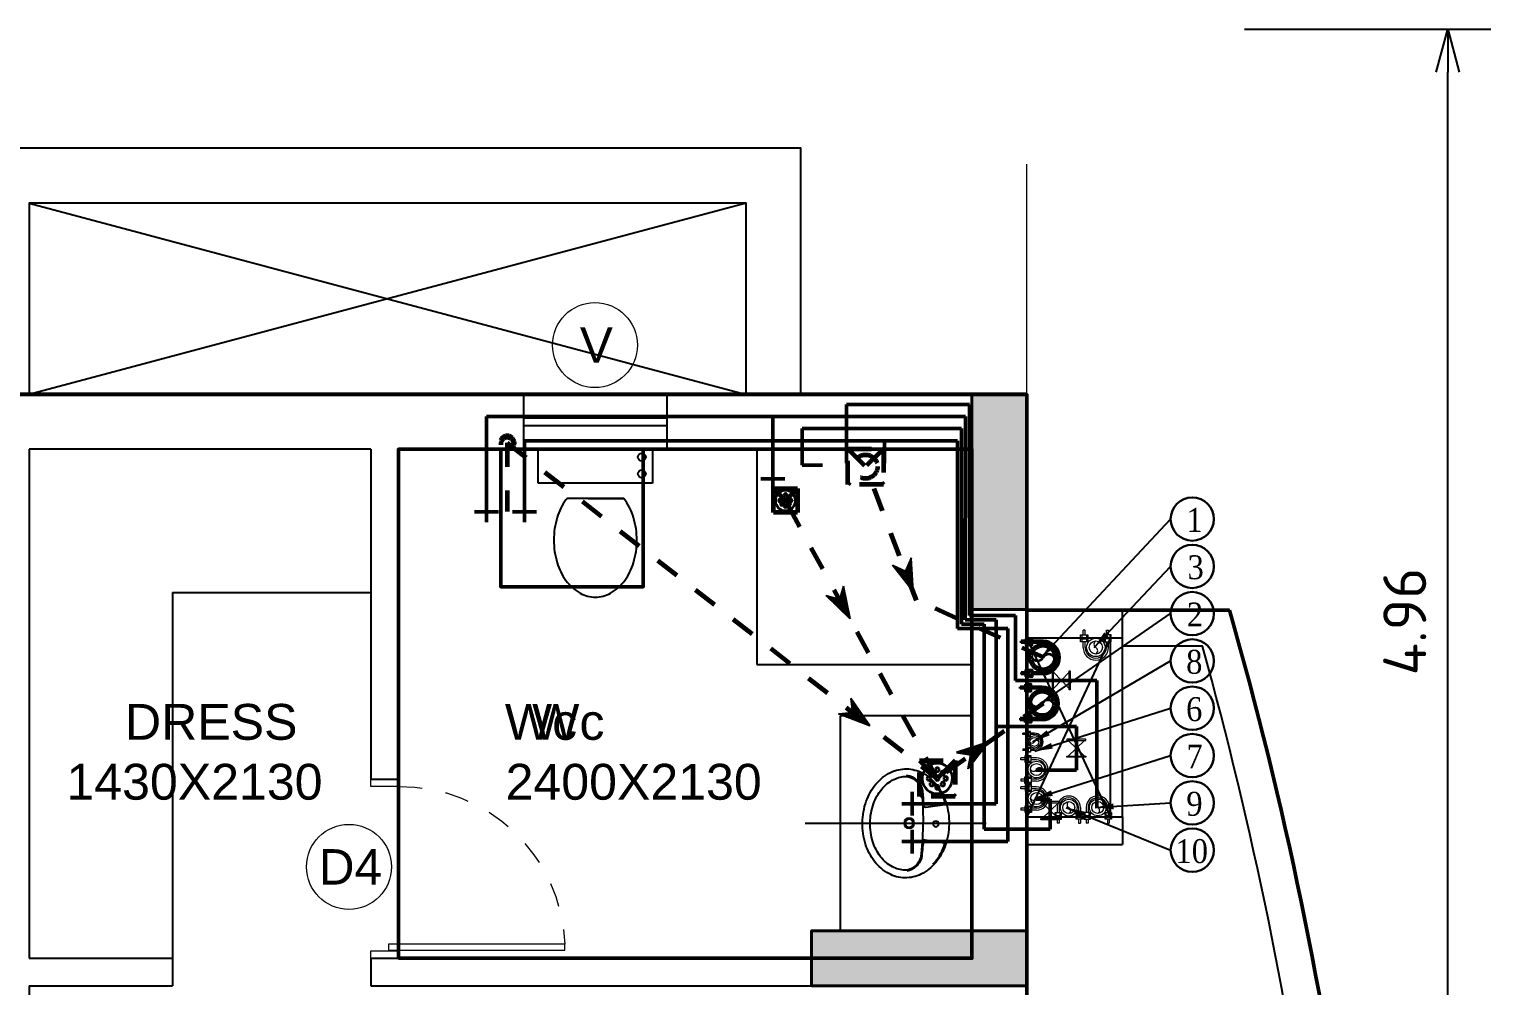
# Model space of a CAD drawing. Header units: inches. Extents: x 0 to 429, y 0 to 146.
# Drawn here: x 215.04 to 221.15, y 128.37 to 132.37 of the extents above; entities that cross this region are included whole.
import ezdxf
from ezdxf.enums import TextEntityAlignment as Align

# ---------------------------------------------------------------- set-up
doc = ezdxf.new("R2010")
doc.units = ezdxf.units.IN
doc.header["$MEASUREMENT"] = 0
doc.linetypes.add('Xr-4BHK-A-B-Ground-Sub$0$HIDDEN', pattern=[0.375, 0.25, -0.125])
doc.layers.get('DEFPOINTS').update_dxf_attribs({"lineweight": 18})
for name, color, linetype, lineweight in [('FLOOR-GROUND', 7, 'Continuous', 50), ('XR-4BHK-A-B-GROUND-SUB$0$1PL-SHAFT-PIPE-TEXT-50', 213, 'Continuous', 30), ('XR-4BHK-A-B-GROUND-SUB$0$DOOR', 34, 'Continuous', 20), ('XR-4BHK-A-B-GROUND-SUB$0$TOWER-COL', 1, 'Continuous', 40), ('XR-4BHK-A-B-GROUND-SUB$0$TOWER-COL-HATCH', 9, 'Continuous', 5)]:
    doc.layers.add(name, color=color, linetype=linetype, lineweight=lineweight)
doc.layers.add('XR-4BHK-A-B-GROUND-SUB$0$1PL-SHAFT-PIPE', color=7, linetype='Continuous')
doc.layers.add('XR-4BHK-A-B-GROUND-SUB$0$SEWERARE LINE', color=7, linetype='Continuous', lineweight=35, true_color=0xca2d12)
doc.layers.add('XR-4BHK-A-B-GROUND-SUB$0$WATER SUPPLAY', color=7, linetype='Continuous', lineweight=0, true_color=0x00f000)
doc.styles.add('Sanvi Common', font='isocpeur.ttf')
doc.styles.add('Xr-4BHK-A-B-Ground-Sub$0$$0$DIM', font='arial.ttf', dxfattribs={"height": 4})
doc.styles.add('Xr-4BHK-A-B-Ground-Sub$0$$1$Standard', font='arial.ttf')
doc.styles.add('Xr-4BHK-A-B-Ground-Sub$0$DIM', font='arial.ttf')
doc.styles.add('Xr-4BHK-A-B-Ground-Sub$0$Standard', font='ARIALN.TTF')
doc.styles.add('Xr-4BHK-A-B-Ground-Sub$0$TIMES-ROMAN', font='times.ttf', dxfattribs={"width": 0.9})
doc.styles.add('Xr-4BHK-A-B-Typical-Sub$0$DIM', font='arial.ttf')
doc.dimstyles.new('Sanvi Common', dxfattribs={"dimtxt": 0.18, "dimasz": 0.18, "dimexe": 0.18, "dimexo": 0.0625, "dimgap": 0.09, "dimtad": 1, "dimzin": 0, "dimdsep": 46, "dimtxsty": 'Sanvi Common', "dimblk": 'OPEN30', "dimcen": 0.09, "dimclrd": 68, "dimclre": 68, "dimclrt": 40, "dimadec": 0, "dimazin": 0, "dimtfac": 1, "dimtofl": 0, "dimtmove": 0, "dimatfit": 3, "dimldrblk": 'OPEN30', "dimfxl": 1, "dimtolj": 1, "dimtzin": 0, "dimarcsym": 0})
doc.dimstyles.new('Xr-4BHK-A-B-Ground-Sub$0$DIM 75', dxfattribs={"dimtxt": 75, "dimasz": 75, "dimexe": 0.18, "dimexo": 0.0625, "dimgap": 0.09, "dimtad": 0, "dimtih": 1, "dimtoh": 1, "dimdec": 0, "dimzin": 0, "dimdsep": 46, "dimtxsty": 'Xr-4BHK-A-B-Ground-Sub$0$Standard', "dimcen": 0.09, "dimclrd": 256, "dimclre": 256, "dimclrt": 256, "dimadec": 0, "dimazin": 0, "dimtfac": 1, "dimtdec": 0, "dimtofl": 0, "dimtmove": 0, "dimatfit": 3, "dimfxl": 1, "dimtolj": 1, "dimtzin": 0, "dimarcsym": 0})

# ---------------------------------------------------------------- blocks, each defined once
blk = doc.blocks.new('Xr-4BHK-A-B-Ground-Sub$0$1111')
for p, q in [((-6719.274586927844, 24832.21541770781), (-6719.274586927844, 24832.21541770757)), ((-6770.297927632695, 24610.7035688872), (-7008.810749818338, 24610.70356888464)), ((-6918.934341971064, 24610.7035688872), (-6770.297927632695, 24610.7035688872)), ((-7128.498731224099, 24545.53691638727), (-7128.498731224099, 24404.3425026373)), ((-6650.609946223907, 24545.53691638727), (-7128.498731224099, 24545.53691638727)), ((-6650.609367650235, 24404.3425026373), (-6650.609367650235, 24545.53691638727)), ((-7128.498731224099, 24404.3425026373), (-6650.609946223907, 24404.3425026373)), ((-6849.554338741815, 24404.3425026373), (-6849.554338742513, 24404.3425026387)), ((-6702.984759504441, 24404.34242388117), (-6702.984759378247, 24404.3425026373))]:
    blk.add_line(p, q)
at = {"extrusion": (0, 0, -0.9999999999999998)}
for centre, major_axis, ratio, start_param, end_param in [((-6889.554338723887, 24895.26306556142), (90.6246688875227, 90.6246688875227), 0.9999999999985453, -1.303122181830308, -0.7853981633981758), ((-6967.721719438676, 24807.22465526871), (-175.7823815853751, 175.7823815853751), 0.9999999999878928, 1.727398203776423, 2.063594760544665), ((-6735.889426989714, 24784.48130888748), (231.5369194917327, 231.5369194917327), 0.9999999999999714, 3.926990816986544, 4.219590546630329), ((-7043.21925045806, 24784.48130888701), (231.5369194936764, 231.5369194936764), 0.9999999999941902, 0.7853981634003531, 1.077997893043151)]:
    blk.add_ellipse(centre, major_axis=major_axis, ratio=ratio, start_param=start_param, end_param=end_param, dxfattribs=at)
at = {"extrusion": (0, 0, -1)}
for centre, major_axis, ratio, start_param, end_param in [((-6889.554338723887, 24895.26306556142), (-90.62466888756799, 90.62466888756799), 0.9999999999968505, 0.7853981633990229, 1.303122181829161), ((-6859.229757925728, 24842.01941884356), (-133.9517165388781, 133.9517165388781), 0.9999999999832868, 6.126583430195991, 6.550859452151544), ((-6919.878919522045, 24842.01941884356), (133.9517165388556, 133.9517165388556), 0.9999999999724124, -0.267674144974732, 0.1566018769845483), ((-6811.386958009331, 24807.22465526871), (175.7823815872862, 175.7823815872862), 0.999999999978424, 4.219590546639136, 4.55578710340462), ((-7043.21925045806, 24784.48130888748), (231.5369194901448, 231.5369194901448), 0.9999999999976678, 0.4927984337551386, 0.7853981633993256), ((-6735.889426989714, 24784.48130888701), (-231.5369194917326, 231.5369194917326), 0.9999999999999716, 5.205187414139048, 5.497787143782835), ((-6811.386958009331, 24761.73796250578), (-175.7823815872861, 175.7823815872861), 0.9999999999784244, 4.868990857364758, 5.205187414130243), ((-6967.721719438676, 24761.73796250578), (-231.1863063790527, 91.44161955207198), 0.9889506463526048, 3.056608940066738, 3.421061769405215), ((-6859.229757925496, 24726.94319893909), (-133.9517166011744, 133.9517166011744), 0.999999999576192, 4.837165415702824, 4.868990857265993), ((-6694.740500589833, 24437.16377004446), (11.5199454727117, 11.5199454727117), 0.9999999999696834, 1.570796326805002, 7.853981633984588)]:
    blk.add_ellipse(centre, major_axis=major_axis, ratio=ratio, start_param=start_param, end_param=end_param, dxfattribs=at)
at = {"extrusion": (0, 0, -0.9999999999999999)}
blk.add_ellipse((-6694.740500589833, 24507.03228540276), major_axis=(-11.51994547247887, 11.51994547247886), ratio=1, start_param=3.141592653589793, end_param=9.42477796076938, dxfattribs=at)
blk = doc.blocks.new('Xr-4BHK-A-B-Ground-Sub$0$basin6')
blk.add_lwpolyline([(285.2934714498795, -227.3402073958431, 0.1206050114433866), (264.9250448710143, -143.3080601715954, 0.1050703413403847), (202.1793294929555, -66.85247416090476, 0.0886492025878237), (112.5484028551584, -18.19339241354589, 0.0797378270325577), (0.8031899457271265, -0.0009029619881176, 0.0797378270325569), (-111.0227022276788, -17.69070568110362, 0.088649202587821), (-200.8715357833764, -65.94623754146812, 0.1050703413403811), (-263.9604269546578, -142.1188916984596, 0.1206050114433842), (-284.7065285501205, -226.058595277916, 0.120605011443388), (-264.3381019712549, -310.0907425021645, 0.1050703413403826), (-201.5923865931966, -386.5463285128538, 0.0886492025878227), (-111.9614599554004, -435.2054102602124, 0.0797378270325584), (-0.2162470459682027, -453.3978997117706, 0.0797378270325589), (111.6096451274386, -435.7080969926552, 0.0886492025878219), (201.4584786831354, -387.4525651322911, 0.1050703413403807), (264.5473698544172, -311.2799109752995, 0.120605011443382)], format="xyb", close=True)
for points in [[(-209.7065285501205, -79.98985251661941, -0.01680486891788), (-197.7677749082697, -69.86627177985918, -0.0921608508457037), (-106.0149899836835, -21.37322994853491, -0.4351277215707222), (-99.71413867093749, -24.69478230917218), (-85.2445206797231, -123.613478843033, -0.4477499644594207), (-92.36085448904736, -133.7247287180058, 0.0153645642859713), (-179.4983502626019, -141.3487863027761, 0.2725140364334764), (-249.2781254390975, -215.6120153494313, 0.2725140364334764)], [(210.2934714498795, -79.98985251661941, 0.01680486891788), (198.3547178080287, -69.86627177985918, 0.0921608508457037), (106.6019328834425, -21.37322994853446, 0.4351277215707222), (100.3010815706964, -24.69478230917264), (85.83146357948249, -123.613478843033, 0.3963443907103082), (97.15970380860676, -134.6683256285261, -0.0118557928021574), (170.1740434625414, -140.301828615644, -0.3404071676447263), (250.2754666896674, -226.8251453909007)], [(-244.4010232867579, -216.7137751216352, 0.0172432119503362), (-244.7066296595938, -226.1485327430634, 0.1206050114433753), (-228.8187253387566, -291.6958007072386, 0.1050703413403919), (-176.6215278271222, -355.2980291593732, 0.0886492025878153), (-99.35881457495293, -397.2426215136692, 0.0797378270325648), (-0.126309580820589, -413.3980008212439, 0.0797378270325629), (99.17784058948043, -397.6890197296552, 0.0886492025878172), (176.6283916822833, -356.0922912251627, 0.1050703413403667), (229.1110718687371, -292.7254294392905, 0.1206050114433997), (245.2935725593527, -227.2502699306957, 0.1206050114433708)]]:
    blk.add_lwpolyline(points, format="xyb")
for centre, radius in [((0.2934714498794619, -69.18885287727551), 14.46002586836821), ((1.36831066660693, -209.2250138947262), 26.41614066316425), ((1.36831066660693, -209.2250138947262), 21.04925606716732)]:
    blk.add_circle(centre, radius)
for centre, radius, start, end in [((-151.3197873896899, -237.7412537462595), 95.42678519909742, 106.2953086836022, 167.2702941941163), ((-3.49196232228428, -1750.185823778977), 1613.512917841294, 84.27689680190153, 96.2123264367735), ((155.3913177759048, -234.9219814708475), 90.22898964913263, 4.877457175646972, 88.71858128697289)]:
    blk.add_arc(centre, radius, start, end)
blk = doc.blocks.new('Xr-4BHK-A-B-Ground-Sub$0$d-750')
at = {"layer": 'XR-4BHK-A-B-GROUND-SUB$0$DOOR'}
for p, q in [((5.729134500143118e-09, 718.7499761594656), (5.729134500143118e-09, 749.9999761594656)), ((5.729134500143118e-09, 749.9999761594656), (115.0000000057291, 749.9999761594656)), ((115.0000000057291, 749.9999761594656), (115.0000000057291, 718.7499761594656)), ((115.0000000057291, 718.7499761594656), (5.729134500143118e-09, 718.7499761594656)), ((5.729134500143118e-09, -2.384052721993157e-05), (5.729134500143118e-09, 31.24997615947278)), ((5.729134500143118e-09, 31.24997615947278), (115.0000000057291, 31.24997615947278)), ((115.0000000057291, 31.24997615947278), (115.0000000057291, -2.384052721993157e-05)), ((115.0000000057291, -2.384052721993157e-05), (5.729134500143118e-09, -2.384052721993157e-05))]:
    blk.add_line(p, q, dxfattribs=at)
blk.add_lwpolyline([(73.88675761399941, 34.24997615947278), (811.340492390703, 34.24997615947278), (811.340492390703, 59.24997615947278), (73.88675761399941, 59.24997615947278)], close=True, dxfattribs=at)
at = {"layer": 'XR-4BHK-A-B-GROUND-SUB$0$DOOR', "color": 8, "linetype": 'Xr-4BHK-A-B-Ground-Sub$0$HIDDEN', "extrusion": (0, 0, -1)}
blk.add_ellipse((125.0000000057291, 31.24997615947278), major_axis=(218.3991734659579, 652.0652236637238), ratio=0.9987404314647262, start_param=-0.3381296109642833, end_param=1.207250979015199, dxfattribs=at)
blk = doc.blocks.new('Xr-4BHK-A-B-Ground-Sub$0$REV.CO.')
at = {"layer": 'XR-4BHK-A-B-GROUND-SUB$0$TOWER-COL-HATCH'}
for points in [[(447471.105343089, 20700.22713470212), (447241.105343089, 20700.22713470212), (447241.1058588796, 19799.73003616217), (447471.1058588796, 19799.73003616217)], [(448141.6016184659, 18455.22711773022), (448141.6016184659, 18225.2271177304), (447241.1053430899, 18225.22714034547), (447241.1053430892, 18455.22714034594)]]:
    blk.add_hatch(color=256, dxfattribs=at).paths.add_polyline_path(points)
at = {"layer": 'XR-4BHK-A-B-GROUND-SUB$0$TOWER-COL'}
for points in [[(447471.105343089, 20700.22713470212), (447241.105343089, 20700.22713470212), (447241.1058588796, 19799.73003616217), (447471.1058588796, 19799.73003616217)], [(447241.105343089, 18455.22713470212), (447241.105343089, 18225.22713470212), (448141.6016184659, 18225.22711773031), (448141.6016184659, 18455.22711773031)]]:
    blk.add_lwpolyline(points, close=True, dxfattribs=at)
blk = doc.blocks.new('Xr-4BHK-A-B-Ground-Sub$0$$0$DOOR NO')
at = {"lineweight": 0}
blk.add_circle((5.684341886080801e-14, 0), 10, dxfattribs=at)
at = {"style": 'Xr-4BHK-A-B-Ground-Sub$0$$0$DIM'}
blk.add_attdef('X1', text='', height=9, dxfattribs=at).set_placement((5.684341886080801e-14, 0), align=Align.MIDDLE_CENTER)
blk = doc.blocks.new('_Open30')
at = {"color": 0, "linetype": 'ByBlock', "lineweight": -2}
for p, q in [((-1, 0.26794919), (0, 0)), ((0, 0), (-1, -0.26794919)), ((0, 0), (-1, 0))]:
    blk.add_line(p, q, dxfattribs=at)
blk = doc.blocks.new('*D89')
at = {"color": 68, "lineweight": -2, "transparency": 16777216}
for p, q in [((220.1217565952449, 132.3684070945806), (221.1527849687979, 132.3684070945806)), ((220.9727849687979, 127.5919028396004), (220.9727849687979, 132.1884070945806)), ((220.7589817153986, 127.4119028396004), (221.1527849687979, 127.4119028396004))]:
    blk.add_line(p, q, dxfattribs=at)
at = {"layer": 'DEFPOINTS', "color": 0, "transparency": 16777216}
for p in [(220.0592565952449, 132.3684070945806), (220.9727849687979, 132.3684070945806), (220.6964817153986, 127.4119028396004)]:
    blk.add_point(p, dxfattribs=at)
at = {"color": 68, "lineweight": -2, "transparency": 16777216, "xscale": 0.18, "yscale": 0.18, "zscale": 0.18}
for p, rotation in [((220.9727849687979, 132.3684070945806), 90), ((220.9727849687979, 127.4119028396004), 270)]:
    blk.add_blockref('_Open30', p, dxfattribs=dict(at, rotation=rotation))
at = {"color": 40, "transparency": 16777216, "insert": (220.7927849687979, 129.8901549670904), "char_height": 0.18, "attachment_point": 5, "rotation": 90, "style": 'Sanvi Common'}
blk.add_mtext('\\A1;4.96', dxfattribs=at)
blk = doc.blocks.new('Xr-4BHK-A-B-Ground-Sub$0$CI50')
at = {"ltscale": 100}
for p, q in [((-53.22542626422364, 2), (-53.22542626422364, 13.49232116833446)), ((-48.33333333313931, 34.99999999991269), (-48.33333333284827, 13.49232116833446)), ((-48.33333333284827, 2), (-48.33333333529299, -2)), ((-40.33333333319752, 34.99999999991269), (-40.33333333040355, 13.49232116833446)), ((-40.33333333284827, 2), (-40.33333333284827, -2)), ((-35.44124039344024, 2), (-35.44124039344024, 13.49232116833446)), ((35.44124039344024, 2), (35.44124039344024, 13.49232116833446)), ((40.33333333319752, 34.99999999481952), (40.33333333354676, 13.49232116324129)), ((40.33333333284827, 2), (40.33333333284827, -2)), ((48.33333333313931, 34.99999999481952), (48.33333333599148, 13.49232116324129)), ((48.33333333284827, 2), (48.33333333529299, -2)), ((53.22542626422364, 2), (53.22542626422364, 13.49232116833446)), ((-53.22542626730865, -13.49232117080828), (-53.22542626730865, -2)), ((-48.33333333529299, -13.49232117080828), (-48.33333333471091, -30.62995350570418)), ((-48.33333333529299, -14.76924574369332), (-48.33333333529299, -30.62995350323035)), ((-40.33333333284827, -30.62995350323035), (-48.33333333284827, -30.62995350323035)), ((-40.33333333284827, -13.49232117080828), (-40.33333333284827, -30.62995350323035)), ((-40.33333333284827, -14.76924574369332), (-40.33333333284827, -30.62995350570418)), ((-35.44124039652525, -13.49232117080828), (-35.44124039652525, -2)), ((35.44124039652525, -13.49232117080828), (35.44124039652525, -2)), ((40.33333333284827, -13.49232117080828), (40.33333333284827, -30.62995350323035)), ((40.33333333284827, -14.76924574369332), (40.33333333284827, -30.62995350570418)), ((40.33333333284827, -30.62995350323035), (48.33333333284827, -30.62995350323035)), ((48.33333333529299, -13.49232117080828), (48.33333333471091, -30.62995350570418)), ((48.33333333529299, -14.76924574369332), (48.33333333529299, -30.62995350323035)), ((53.22542626730865, -13.49232117080828), (53.22542626730865, -2))]:
    blk.add_line(p, q, dxfattribs=at)
for points in [[(-57.92892428027699, 2), (-30.86954810534371, 2), (-30.86954810534371, 13.49232116833446), (-57.92892428027699, 13.49232116833446)], [(57.92892428027699, 2), (30.86954810534371, 2), (30.86954810534371, 13.49232116833446), (57.92892428027699, 13.49232116833446)], [(-57.92892428277992, -13.49232117080828), (-30.86954810784664, -13.49232117080828), (-30.86954810784664, -2), (-57.92892428277992, -2)], [(57.92892428277992, -13.49232117080828), (30.86954810784664, -13.49232117080828), (30.86954810784664, -2), (57.92892428277992, -2)]]:
    blk.add_lwpolyline(points, close=True, dxfattribs=at)
for radius in [34.99999999990905, 24.99999999990905]:
    blk.add_circle((0, 34.99999999991269), radius, dxfattribs=at)
for centre, radius, start, end in [((0, 34.99999999991269), 48.33333333322298, 1.667526652835144e-09, 179.9999999983325), ((0, 34.99999999991269), 40.33333333322297, 359.9999999983325, 180.0000000016675), ((6.934540301561356, 47.49999999985448), 14.29467905174831, 119.0199020126206, 240.9800979873793), ((-6.934540301561356, 22.4999999999709), 14.29467905174831, 299.0199020126206, 60.98009798737935)]:
    blk.add_arc(centre, radius, start, end, dxfattribs=at)
blk = doc.blocks.new('Xr-4BHK-A-B-Ground-Sub$0$CI100')
at = {"layer": 'XR-4BHK-A-B-GROUND-SUB$0$SEWERARE LINE', "ltscale": 100}
for p, q in [((-78.8920929323649, -2.4738256e-09), (-78.8920929323649, 11.49232116586063)), ((-73.99999999970896, 60.66666666645324), (-74.00000000098953, 11.49232116586063)), ((-65.99999999976716, 60.66666666645324), (-65.99999999854482, 11.49232116586063)), ((-61.1079070615815, -2.4738256e-09), (-61.1079070615815, 11.49232116586063)), ((61.1079070615815, -2.4738256e-09), (61.1079070615815, 11.49232116586063)), ((65.99999999976716, 60.66666666645324), (65.99999999854482, 11.49232116586063)), ((73.99999999970896, 60.66666666645324), (74.00000000098953, 11.49232116586063)), ((78.8920929323649, -2.4738256e-09), (78.8920929323649, 11.49232116586063)), ((-78.89209293544991, -15.49232117328211), (-78.89209293544991, -4.000000002473826)), ((-74.00000000098953, -2.4738256e-09), (-74.00000000343425, -4.000000002473826)), ((-74.00000000343425, -15.49232117328211), (-74.00000000285218, -37.33333333814517)), ((-74.00000000343425, -16.76924574616714), (-74.00000000343425, -37.33333333567134)), ((-66.00000000098953, -37.33333333567134), (-74.00000000098953, -37.33333333567134)), ((-66.00000000098953, -2.4738256e-09), (-66.00000000098953, -4.000000002473826)), ((-66.00000000098953, -15.49232117328211), (-66.00000000098953, -37.33333333567134)), ((-66.00000000098953, -16.76924574616714), (-66.00000000098953, -37.33333333814517)), ((-61.10790706466652, -15.49232117328211), (-61.10790706466652, -4.000000002473826)), ((61.10790706466652, -15.49232117328211), (61.10790706466652, -4.000000002473826)), ((66.00000000098953, -2.4738256e-09), (66.00000000098953, -4.000000002473826)), ((66.00000000098953, -15.49232117328211), (66.00000000098953, -37.33333333567134)), ((66.00000000098953, -16.76924574616714), (66.00000000098953, -37.33333333814517)), ((66.00000000098953, -37.33333333567134), (74.00000000098953, -37.33333333567134)), ((74.00000000098953, -2.4738256e-09), (74.00000000343425, -4.000000002473826)), ((74.00000000343425, -15.49232117328211), (74.00000000285218, -37.33333333814517)), ((74.00000000343425, -16.76924574616714), (74.00000000343425, -37.33333333567134)), ((78.89209293544991, -15.49232117328211), (78.89209293544991, -4.000000002473826))]:
    blk.add_line(p, q, dxfattribs=at)
for points in [[(-85.44812645978526, -2.4738256e-09), (-54.55187353718793, -2.4738256e-09), (-54.55187353718793, 11.49232116586063), (-85.44812645978526, 11.49232116586063)], [(85.44812645978526, -2.4738256e-09), (54.55187353718793, -2.4738256e-09), (54.55187353718793, 11.49232116586063), (85.44812645978526, 11.49232116586063)], [(-85.4481264622882, -15.49232117328211), (-54.55187353969086, -15.49232117328211), (-54.55187353969086, -4.000000002473826), (-85.4481264622882, -4.000000002473826)], [(85.4481264622882, -15.49232117328211), (54.55187353969086, -15.49232117328211), (54.55187353969086, -4.000000002473826), (85.4481264622882, -4.000000002473826)]]:
    blk.add_lwpolyline(points, close=True, dxfattribs=at)
for radius in [60.66666666644596, 49.99999999981811]:
    blk.add_circle((0, 60.66666666645324), radius, dxfattribs=at)
for centre, radius, start, end in [((0, 60.66666666645324), 73.9999999997308, 0, 180), ((0, 60.66666666645324), 65.9999999997599, 0, 180), ((13.8690806030645, 85.66666666636591), 28.58935810349662, 119.0199020120139, 240.980097987986), ((-13.8690806030645, 35.66666666654054), 28.58935810349662, 299.0199020120139, 60.98009798798606)]:
    blk.add_arc(centre, radius, start, end, dxfattribs=at)
blk = doc.blocks.new('Xr-4BHK-A-B-Ground-Sub$0$A6')
at = {"linetype": 'Continuous', "lineweight": -3}
h = blk.add_hatch(dxfattribs=at)
h.set_pattern_fill('ANSI31', color=8, scale=51.85001933485683, angle=269.9862146204266, style=0)
h.set_pattern_definition([(314.9862146204265, (-3558.981502296403, 121585.5365484209), (4.584040057853496, 4.581834745929909), [])])
h.paths.add_polyline_path([(-42.47234761156142, 41.50318173249252), (0, 0), (-42.49231404624879, -41.48273921257351), (91.68663005856797, -0.02205982757732272)])
for p, q in [((-42.49231404624879, -41.48273921245709), (0, 0)), ((-42.47234761156142, 41.50318173249252), (0, 0)), ((91.68663005856797, -0.0220598274609074), (-42.47234761156142, 41.50318173249252)), ((0, 0), (91.68663005856797, -0.0220598274609074)), ((91.68663005856797, -0.0220598274609074), (-42.49231404624879, -41.48273921245709))]:
    blk.add_line(p, q, dxfattribs=at)
blk = doc.blocks.new('Xr-4BHK-A-B-Ground-Sub$0$FT 100')
at = {"linetype": 'Continuous'}
blk.add_ellipse((0, 9.313226e-10), major_axis=(63.43259801403039, -2.92498021481441), ratio=0.9999999998229452, start_param=0.0460789852015406, end_param=6.329264292381125, dxfattribs=at)
for centre, major_axis, ratio in [((-36.73191107809544, 9.313226e-10), (7.970910180024961, 9e-16), 0.9999999998347632), ((-23.28150001447648, 23.28150001075119), (7.970910180354233, 9e-16), 0.999999999793454), ((0, 35.35070415306836), (7.970910180354233, 9e-16), 0.9999999998760722), ((0, 9.313226e-10), (7.970910180683508, 9e-16), 0.9999999997521444), ((23.28150001447648, 23.28150001075119), (7.970910180354233, 9e-16), 0.999999999793454), ((36.73191107762978, 9.313226e-10), (7.970910180683508, 0), 0.9999999997521444), ((-23.28150001447648, -23.28150000981986), (7.970910180354233, 9e-16), 0.9999999998347632), ((0, -35.35070415120572), (7.970910180354233, 9e-16), 0.999999999793454), ((23.28150001401082, -23.28150000981986), (7.970910180354233, 9e-16), 0.9999999998347632)]:
    blk.add_ellipse(centre, major_axis=major_axis, ratio=ratio)
blk = doc.blocks.new('Xr-4BHK-A-B-Ground-Sub$0$P-VALVE')
at = {"linetype": 'Continuous'}
for p, q in [((-19.66080000158399, 19.0427147973096), (19.66079999436624, 19.0427147973096)), ((-19.66080000181682, 16.42127499272465), (-19.66080000158399, 19.0427147973096)), ((19.66079999436624, 16.42127499272465), (-19.66080000181682, 16.42127499272465)), ((-17.0393600014504, -16.42127499272465), (17.0393600014504, 16.42127499272465)), ((-17.0393600014504, 16.42127499275375), (17.0393600014504, -16.42127499272465)), ((19.66079999436624, 19.0427147973096), (19.66079999436624, 16.42127499272465)), ((19.66079999459907, -16.42127499272465), (-19.66080000158399, -16.42127499269554)), ((-19.66080000158399, -16.42127499269554), (-19.66080000181682, -19.04271479707677)), ((-19.66080000181682, -19.04271479707677), (19.66079999436624, -19.04271479707677)), ((19.66079999436624, -19.04271479707677), (19.66079999459907, -16.42127499272465))]:
    blk.add_line(p, q, dxfattribs=at)
blk = doc.blocks.new('Xr-4BHK-A-B-Ground-Sub$0$A$C14D55273')
at = {"layer": 'DEFPOINTS'}
blk.add_line((0, 0), (0, 963.3336566395446), dxfattribs=at)
at = {"layer": 'XR-4BHK-A-B-GROUND-SUB$0$WATER SUPPLAY', "lineweight": 50}
for p, q in [((754.2183781166968, -42.47535394027364), (239.3104560977954, -42.47564887147746)), ((239.3104560977954, -42.47564887147746), (239.8677243876155, -925.0072358151083)), ((754.218237306748, -288.3094884984166), (754.2183781170461, -42.47470030479599)), ((2260.834033945226, -92.47507934115129), (256.3048045019677, -92.47563913738122)), ((256.3048045019677, -92.47563913738122), (256.841933803109, -943.1136230823176)), ((1062.210392216366, -396.3174014074466), (1062.210394300753, -92.47504507977283)), ((2260.834032594081, -534.5714983424114), (2260.834033945226, -92.47507934115129)), ((940.0615435422806, -142.4752474922279), (272.9496505761927, -142.4756296034757)), ((272.9496505761927, -142.4756296034757), (273.4669519376766, -961.7126109988894)), ((940.0616321178386, -297.1155526452785), (940.0615435422806, -142.4752474922279)), ((2101.976591028302, -194.2665802208066), (289.5956279764941, -194.2672726298042)), ((289.5956279764941, -194.2672726298042), (290.0919700721861, -980.3115989154467)), ((595.4724864509772, -288.3094884984166), (595.4725403173361, -194.2664437928179)), ((2101.976654698054, -534.5714983424114), (2101.976591028302, -194.2665802208066)), ((854.9611283862032, -297.1155526452785), (940.0616321178386, -297.1155526452785)), ((1012.210392548324, -353.8174014152173), (1112.210392548324, -353.8174014152755)), ((2051.976655030041, -492.0714983501821), (2151.97665503007, -492.0714983502403)), ((2210.834032926039, -492.0714983501821), (2310.834032926039, -492.0714983502403)), ((47.36600996716879, -925.0072358151083), (47.36600996716879, -1197.052578916278)), ((47.36600996716879, -925.0072358151083), (239.8677243876155, -925.0072358151083)), ((128.2859964958334, -943.1136230823176), (128.2859964958043, -1713.070025789653)), ((128.2859964958334, -943.1136230823176), (256.841933803109, -943.1136230823176)), ((178.2859964958625, -961.7126109988749), (178.2859964958334, -1819.135292285529)), ((178.2859964958625, -961.7126109988749), (273.4669519376766, -961.7126109988894)), ((78.2859964958916, -980.3115989154321), (78.28599649583339, -1871.927403963651)), ((78.2859964958916, -980.3115989154321), (290.0919700721861, -980.3115989154467)), ((47.36600996716879, -1197.052578916278), (-293.3514616503089, -1197.052578916278)), ((-293.3514616503089, -1731.249853382877), (-293.3514616503089, -1197.052578916278)), ((-207.9374810591689, -1572.514451592288), (-207.9374810591689, -1389.439541677697)), ((-207.9374810591689, -1389.439541677697), (128.2859964958043, -1389.439541677712)), ((-38.41946949294652, -1572.514451592288), (-207.9374810591689, -1572.514451592288)), ((-39.13738413140527, -1693.753329925443), (-98.60878200043226, -1693.753329925443)), ((-98.60878200043226, -1693.753329925443), (-98.60878200040315, -1819.135292285515)), ((479.4032206811826, -1763.070028532806), (479.4032206812408, -1663.070028532806)), ((521.9032206734119, -1713.070028864764), (128.2859964958043, -1713.070025789653)), ((-98.60878200040315, -1819.135292285515), (178.2859964958043, -1819.135292285529)), ((479.4032206811826, -1921.927406428804), (479.4032206812408, -1821.927406428775)), ((521.9032206734119, -1871.927406760791), (78.28599649583339, -1871.927403963651))]:
    blk.add_line(p, q, dxfattribs=at)
at = {"layer": 'XR-4BHK-A-B-GROUND-SUB$0$WATER SUPPLAY', "lineweight": 50, "xscale": 2.000000000000041, "yscale": 2.000000000000041, "zscale": 2.000000000000041}
for p, rotation in [((-144.4445254904276, -1197.052578916235), 270.0000115776375), ((-207.9374810591689, -1480.976996635029), 1.157805443229762e-05), ((-99.0813804002828, -1742.398752253561), 1.157805443229762e-05)]:
    blk.add_blockref('Xr-4BHK-A-B-Ground-Sub$0$P-VALVE', p, dxfattribs=dict(at, rotation=rotation))
blk = doc.blocks.new('Xr-4BHK-A-B-Ground-Sub$0$A$C2521575D')
at = {"layer": 'XR-4BHK-A-B-GROUND-SUB$0$1PL-SHAFT-PIPE-TEXT-50'}
for centre in [(33177.07775948101, 32027.73921764715), (33177.07775948101, 31829.75623870464), (33177.07775948101, 31631.77325976213), (33177.07775948101, 31433.79028081962), (33177.07775948101, 31235.8073018771), (33177.07775948101, 31037.82432293459), (33177.07775948101, 30839.84134399208), (33177.07775948101, 30641.85836504956)]:
    blk.add_circle(centre, 90.64944575136178, dxfattribs=at)
at = {"layer": 'XR-4BHK-A-B-GROUND-SUB$0$SEWERARE LINE', "linetype": 'Xr-4BHK-A-B-Ground-Sub$0$HIDDEN', "lineweight": 60, "ltscale": 200}
for p, q in [((30309.74243321709, 32346.53749621621), (32109.74242802648, 30942.00139945276)), ((30309.74243321709, 32346.53749621621), (30309.74243321709, 32059.92990110532)), ((31884.7424310967, 32322.00139945276), (31734.7424310967, 32172.00139945276)), ((31734.7424310967, 32322.00139945276), (31884.7424310967, 32172.00139945276)), ((32022.61763655426, 31687.52634788653), (31809.74242802543, 32247.00140252397)), ((31524.2297312766, 32155.14712641791), (31424.2297312766, 32055.14712641791)), ((31424.2297312766, 32155.14712641791), (31524.2297312766, 32055.14712641791)), ((32109.74242802648, 30942.00139945276), (31474.22972922967, 32105.14712846537)), ((32556.29074569253, 31448.03524349911), (32022.61763655426, 31687.52634788653)), ((32552.69880501225, 31256.30633905555), (32109.74242802555, 30942.00139945276)), ((32184.74243109763, 31017.00139638155), (32034.74243109763, 30867.00139638155)), ((32034.74243109763, 31017.00139638155), (32184.74243109763, 30867.00139638155))]:
    blk.add_line(p, q, dxfattribs=at)
for points in [[(31884.7424310967, 32172.00139945276), (31734.7424310967, 32172.00139945276), (31734.7424310967, 32322.00139945276), (31884.7424310967, 32322.00139945276)], [(31524.2297312766, 32055.14712641791), (31424.2297312766, 32055.14712641791), (31424.2297312766, 32155.14712641791), (31524.2297312766, 32155.14712641791)], [(32184.74243109763, 30867.00139638155), (32034.74243109763, 30867.00139638155), (32034.74243109763, 31017.00139638155), (32184.74243109763, 31017.00139638155)]]:
    blk.add_lwpolyline(points, close=True, dxfattribs=at)
blk.add_circle((31809.74242802543, 32247.00140252397), 50, dxfattribs=at)
for centre, radius, start, end in [((30309.74243321709, 32346.53749621621), 30.00000000001455, 326.4426901939736, 213.5573098060264), ((30309.74243321709, 32341.03639470084), 27.34613722429323, 336.093204849446, 203.906795150554)]:
    blk.add_arc(centre, radius, start, end, dxfattribs=at)
at = {"layer": 'XR-4BHK-A-B-GROUND-SUB$0$1PL-SHAFT-PIPE', "xscale": 0.9405000000042492, "yscale": 0.9405000000042492, "zscale": 0.9405000000042492, "rotation": 270}
for p in [(32495.33901238858, 31448.03524347055), (32492.21381229683, 31256.30633902699)]:
    blk.add_blockref('Xr-4BHK-A-B-Ground-Sub$0$CI100', p, dxfattribs=at)
at = {"layer": 'XR-4BHK-A-B-GROUND-SUB$0$SEWERARE LINE', "linetype": 'Xr-4BHK-A-B-Ground-Sub$0$HIDDEN', "lineweight": 60, "ltscale": 200, "xscale": -0.6666666666669698, "yscale": 0.6666666666669698, "zscale": 0.6666666666666666, "rotation": 90}
blk.add_blockref('Xr-4BHK-A-B-Ground-Sub$0$FT 100', (31474.22972922967, 32105.14712846537), dxfattribs=at)
at = {"layer": 'XR-4BHK-A-B-GROUND-SUB$0$SEWERARE LINE', "linetype": 'Xr-4BHK-A-B-Ground-Sub$0$HIDDEN', "lineweight": 60, "ltscale": 200, "extrusion": (-1.541158257425449e-08, -5.863873234932041e-09, 0.9999999999999999), "xscale": -0.9999999999999999, "rotation": 110.817580923263}
blk.add_blockref('Xr-4BHK-A-B-Ground-Sub$0$A6', (31976.00244911827, 31810.03961073294, -0.000679330689284519), dxfattribs=at)
at = {"layer": 'XR-4BHK-A-B-GROUND-SUB$0$SEWERARE LINE', "linetype": 'Xr-4BHK-A-B-Ground-Sub$0$HIDDEN', "lineweight": 60, "ltscale": 200, "extrusion": (-1.447041731545121e-08, -7.906244704497538e-09, 0.9999999999999999), "xscale": -1, "rotation": 118.6372641020555}
blk.add_blockref('Xr-4BHK-A-B-Ground-Sub$0$A6', (31700.96244362901, 31690.17007312011, -0.0007092763613611711), dxfattribs=at)
at = {"layer": 'XR-4BHK-A-B-GROUND-SUB$0$SEWERARE LINE', "linetype": 'Xr-4BHK-A-B-Ground-Sub$0$HIDDEN', "lineweight": 60, "ltscale": 200, "extrusion": (-1.014394489491125e-08, -1.300007249955935e-08, 0.9999999999999999), "xscale": -1, "rotation": 142.0213755926852}
blk.add_blockref('Xr-4BHK-A-B-Ground-Sub$0$A6', (31755.31257730993, 31218.56224419626, -0.0007279676730790509), dxfattribs=at)
at = {"layer": 'XR-4BHK-A-B-GROUND-SUB$0$SEWERARE LINE', "linetype": 'Xr-4BHK-A-B-Ground-Sub$0$HIDDEN', "lineweight": 60, "ltscale": 200, "extrusion": (9.542065891395432e-09, -1.34479856228119e-08, 0.9999999999999999), "xscale": -1.000000000000002, "rotation": 215.3442719564077}
blk.add_blockref('Xr-4BHK-A-B-Ground-Sub$0$A6', (32249.44331438289, 31041.1278167033, -0.0001097142657819144), dxfattribs=at)
at = {"layer": 'XR-4BHK-A-B-GROUND-SUB$0$SEWERARE LINE', "linetype": 'Xr-4BHK-A-B-Ground-Sub$0$HIDDEN', "lineweight": 60, "ltscale": 200, "xscale": -1, "rotation": 90}
blk.add_blockref('Xr-4BHK-A-B-Ground-Sub$0$FT 100', (32109.74242802648, 30942.00139945276), dxfattribs=at)
at = {"layer": 'XR-4BHK-A-B-GROUND-SUB$0$WATER SUPPLAY', "xscale": -1}
blk.add_blockref('Xr-4BHK-A-B-Ground-Sub$0$A$C14D55273', (32483.86342341101, 32549.63876286442), dxfattribs=at)
at = {"layer": 'XR-4BHK-A-B-GROUND-SUB$0$WATER SUPPLAY'}
for p, xscale, yscale, zscale, rotation in [((32773.25734772274, 31528.94397811092), 1.099999999976717, 1.099999999976717, 1.099999999976717, 180), ((32490.17247393515, 31095.30741888904), 0.75, 0.75, 0.75, 270)]:
    blk.add_blockref('Xr-4BHK-A-B-Ground-Sub$0$CI50', p, dxfattribs=dict(at, xscale=xscale, yscale=yscale, zscale=zscale, rotation=rotation))
at = {"layer": 'XR-4BHK-A-B-GROUND-SUB$0$WATER SUPPLAY', "rotation": 270}
for p in [(32489.7338976727, 30979.48694787829), (32490.4518122944, 30858.24806951507)]:
    blk.add_blockref('Xr-4BHK-A-B-Ground-Sub$0$CI50', p, dxfattribs=at)
at = {"layer": 'XR-4BHK-A-B-GROUND-SUB$0$WATER SUPPLAY'}
for p in [(32660.14100782337, 30785.03363144266), (32781.37988618665, 30785.75154606441)]:
    blk.add_blockref('Xr-4BHK-A-B-Ground-Sub$0$CI50', p, dxfattribs=at)
at = {"layer": 'XR-4BHK-A-B-GROUND-SUB$0$1PL-SHAFT-PIPE-TEXT-50', "style": 'Xr-4BHK-A-B-Ground-Sub$0$TIMES-ROMAN', "width": 0.9}
for s, p in [('1', (33186.31090013726, 31974.10068631375)), ('3', (33191.30729523461, 31776.11770506271)), ('2', (33188.3224358258, 31578.13472749931)), ('8', (33185.272688169, 31380.1517499659)), ('6', (33185.07802342504, 31182.16877111332)), ('7', (33186.63534137743, 30984.18579145127)), ('9', (33186.1162353933, 30786.2028127486)), ('10', (33174.82568023828, 30588.21983902276))]:
    blk.add_text(s, height=99.99999999996177, rotation=359.9999735271807, dxfattribs=at).set_placement(p, align=Align.CENTER)
at = {"layer": 'XR-4BHK-A-B-GROUND-SUB$0$1PL-SHAFT-PIPE-TEXT-50'}
for points in [[(32545.10580400654, 31448.03524344195), (33086.42831372956, 32027.73921764715)], [(32765.96713934021, 31490.44397812019), (33086.42831372956, 31829.75623870464)], [(32541.9806039148, 31256.30633899839), (33086.42831372956, 31631.77325976213)], [(32509.13226556286, 31095.30741887778), (33086.42831372956, 31433.79028081962)], [(32518.16160408183, 31056.23104847263), (33086.42831372956, 31235.8073018771)], [(32518.16160408183, 30858.24806953011), (33086.42831372956, 31037.82432293459)], [(32772.37568148572, 30820.751546056), (33086.42831372956, 30839.84134399208)], [(32649.10435794058, 30820.96148728352), (33086.42831372956, 30641.85836504956)]]:
    blk.add_leader(points, dimstyle='Xr-4BHK-A-B-Ground-Sub$0$DIM 75', dxfattribs=at)

msp = doc.modelspace()

# ---------------------------------------------------------------- linework, layer by layer
for p, q in [((215.0352743957829, 131.6401861446707), (218.0354572430424, 130.8399286817062)), ((218.0354678931526, 131.6401861446707), (215.0352743957829, 130.8403929749534)), ((217.1047921218324, 130.8406444814523), (214.8052649541114, 130.8406444814523)), ((217.1047921218324, 130.8406444814523), (217.1047921218324, 130.6106444814563)), ((217.7047921218382, 130.8406444814523), (217.1047921218324, 130.8406444814523)), ((217.7047921218382, 130.6106444814563), (217.7047921218382, 130.8406444814523)), ((217.7047921218382, 130.8406444814523), (219.2102646961339, 130.8406444814523)), ((217.7047921218382, 130.7406929473568), (217.1047921218324, 130.7406929473568)), ((217.1047921218324, 130.710692947358), (217.7047921218382, 130.710692947358)), ((215.0352646961456, 130.6106444814563), (215.0352646961456, 128.4806444814517)), ((216.4652646961386, 130.6106444814563), (215.0352646961456, 130.6106444814563)), ((216.4652646961386, 130.6106929473522), (216.4652646961386, 129.2306929473475)), ((216.5802646961293, 130.6106444814563), (216.5802646961293, 129.2306929473475)), ((217.1047921218324, 130.6106444814563), (216.5802646961293, 130.6106444814563)), ((217.1047921218324, 130.6106444814563), (217.7047921218382, 130.6106444814563)), ((217.7047921218382, 130.6106444814563), (218.9806880767628, 130.6106444814563)), ((218.0802646961293, 130.6106929473522), (218.0802646961293, 129.7106444814476)), ((218.9802646961525, 130.6106929473522), (218.9802646961525, 128.4806444814517)), ((215.6352646961514, 130.0106929473463), (215.6352646961514, 128.4806444814517)), ((215.6352646961514, 130.0106929473463), (216.4656880767489, 130.0106929473463)), ((219.2106684417286, 129.9371496966983), (219.6106880767675, 129.9371496966983)), ((219.6106880767675, 129.8221496967076), (219.6106880767675, 129.9371496966983)), ((219.6106880767675, 129.9371496966983), (220.0592565952448, 129.9371496966983)), ((219.2106880767442, 129.0721496967076), (219.2106880767442, 129.8221496967076)), ((219.2106880767442, 129.8221496967076), (219.6106880767675, 129.8221496967076)), ((219.56068807675, 129.0721496967076), (219.2106880767442, 129.8221496967076)), ((219.56068807675, 129.8221496967076), (219.2106880767442, 129.0721496967076)), ((219.56068807675, 129.0721496967076), (219.56068807675, 129.8221496967076)), ((219.6106880767675, 129.0721496967076), (219.6106880767675, 129.8221496967076)), ((218.0802646961293, 129.7106444814476), (218.9806880767628, 129.7106444814476)), ((218.9802646961525, 129.4958569731593), (218.4306881595458, 129.4958569731593)), ((218.4306881595167, 128.5958569628042), (218.4306881595458, 129.4958569731593)), ((216.4652646961386, 129.2306929473475), (216.5802646961293, 129.2306929473475)), ((216.5802646961293, 129.2306929472456), (216.5802646954599, 128.4806444813498)), ((218.2830547221002, 129.0458569679818), (219.0410502857467, 129.0458569679818)), ((219.2106880767442, 129.0721496967076), (219.6106880767675, 129.0721496967076)), ((219.6106880767675, 129.0721496967076), (219.6106880767675, 128.9571496967023)), ((219.2102646961339, 128.9571496967023), (219.6106880767675, 128.9571496967023)), ((219.2102646961339, 128.9571496967023), (219.2102646961339, 128.3656444814465)), ((215.0352646961456, 128.4806444814517), (215.6352646961514, 128.4806444814517)), ((215.6352646961514, 128.4808569774964), (215.6352646961514, 128.3656444814465)), ((216.4652646961386, 128.4806444814517), (216.4652646961386, 128.3656444814465)), ((216.4652646961386, 128.4806444814517), (218.9802646961525, 128.4806444814517)), ((215.0352646961456, 128.3656444814465), (215.0352646961456, 124.8656429473399)), ((215.0352646961456, 128.3656444814465), (215.6352646961514, 128.3656444814465)), ((216.4652646961386, 128.3656444814465), (219.2102646961339, 128.3656444814465)), ((219.2102340665643, 128.3656444814465), (219.2102443729873, 125.9656444814523))]:
    msp.add_line(p, q)
for points in [[(218.2654678931631, 130.8410074900808), (218.2654678931631, 131.8701861446666), (214.8052743958015, 131.8701861446666), (214.8052743958015, 130.8403929749534)], [(218.0354678931526, 130.8410074900808), (218.0354678931526, 131.6401861446707), (215.0352743957829, 131.6401861446707), (215.0352743957829, 130.8403929749534)]]:
    msp.add_lwpolyline(points)
for points in [[(219.4302690547829, 124.9806454413688), (220.7074562563849, 124.9806454413688, 0.07426549921327624), (220.0592565952448, 129.9371496966983), (219.6106880767675, 129.9371496966983)], [(219.4302690547829, 125.130645441363), (220.5595176931584, 125.130645441363, 0.07036446538143001), (219.9457150327562, 129.7871496967041), (219.6106880767675, 129.7871496967041)]]:
    msp.add_lwpolyline(points, format="xyb")
at = {"layer": 'FLOOR-GROUND', "color": 246}
msp.add_line((216.580273847479, 129.2619409279472), (216.580273846786, 128.5118965008727), dxfattribs=at)
at = {"layer": 'FLOOR-GROUND', "color": 230}
msp.add_lwpolyline([(218.8302652077746, 119.890409857288), (218.830256475083, 124.9804101652321), (219.2102506528663, 124.9804108172016), (219.210264348023, 130.8404098572851), (214.8052646059714, 130.8404098572851), (214.8052646060005, 129.410408323171), (213.6052643480416, 129.4104083231855), (213.6052643480125, 128.8099046343473), (211.6502685399664, 128.8097705278983), (211.6502689348472, 128.1204583232234), (206.8552657349265, 128.1204098572839), (206.8552818885419, 123.5604102011771), (206.2552677286785, 123.5604102011771), (206.2552677286785, 121.8654102011847)], dxfattribs=at)
at = {"layer": 'FLOOR-GROUND', "color": 181}
msp.add_lwpolyline([(218.8302694006179, 119.8906449656411), (218.8302694006179, 124.980645257258), (219.2102744012136, 124.9806454413833), (219.21026434747, 130.8406424261689), (214.8052637456622, 130.8406449492818), (214.8052649541114, 129.4106429473382), (213.6052646961525, 129.4106429473527), (213.6052646961234, 128.8101392585145), (211.6502676795699, 128.810139726344), (211.6544272364172, 128.1206460448507), (206.8552648746172, 128.1206449492807), (206.8552646961525, 123.5606448253443), (206.2552680767895, 123.5606448253443), (206.2552680767604, 121.8656448253519)], dxfattribs=at)
at = {"layer": 'FLOOR-GROUND', "color": 81}
msp.add_lwpolyline([(216.5802738474213, 128.4805907434843), (218.9806897965955, 128.4805907434843), (218.9806897965955, 130.6105907435908), (216.5802738474213, 130.6105907435908)], close=True, dxfattribs=at)
at = {"layer": 'FLOOR-GROUND', "color": 128}
msp.add_lwpolyline([(217.0089634774831, 130.6105907436345), (217.6054675008691, 130.6105907436345), (217.6054675008691, 130.0356215133129), (217.0089634774831, 130.0356215133129)], close=True, dxfattribs=at)
at = {"layer": 'FLOOR-GROUND', "color": 35}
msp.add_lwpolyline([(220.0592574550301, 129.9371228277655), (219.2102667573254, 129.9371228277655), (219.210275260999, 124.980618572436), (220.7074571161702, 124.980618572436, 0.07426549921327624)], format="xyb", close=True, dxfattribs=at)

# ---------------------------------------------------------------- block references
at = {"xscale": 0.001, "yscale": 0.001, "zscale": 0.001}
msp.add_blockref('Xr-4BHK-A-B-Ground-Sub$0$A$C2521575D', (186.7264012727592, 98.29100618641543), dxfattribs=at)
ref = msp.add_blockref('Xr-4BHK-A-B-Ground-Sub$0$$0$DOOR NO', (217.4031908477246, 131.0466596508545), dxfattribs=dict(xscale=0.01778, yscale=0.01778, zscale=0.01778))
ref.add_attrib('X1', 'V', dxfattribs={"height": 0.1481666666666666, "style": 'Xr-4BHK-A-B-Ground-Sub$0$$1$Standard'}).set_placement((217.4091538991252, 131.0466596508545), align=Align.MIDDLE_CENTER)
at = {"extrusion": (0, 0, -1), "xscale": 0.001, "yscale": 0.001, "zscale": -0.001}
msp.add_blockref('Xr-4BHK-A-B-Ground-Sub$0$REV.CO.', (-666.4513696905688, 110.1404178145808), dxfattribs=at)
for name, p, xscale, yscale, zscale, rotation in [('Xr-4BHK-A-B-Ground-Sub$0$1111', (224.2943464605542, 155.0149869840884), -0.001, 0.001, 0.001, 180), ('Xr-4BHK-A-B-Ground-Sub$0$basin6', (218.8855217186265, 129.0415636560706), -0.0008000000005807211, 0.0008000000005807208, 0.0008000000005807208, 268.9049318122409)]:
    msp.add_blockref(name, p, dxfattribs=dict(xscale=xscale, yscale=yscale, zscale=zscale, rotation=rotation))
at = {"extrusion": (0, 0, -1), "xscale": -0.001000064621213824, "yscale": 0.001000064621213824, "zscale": -0.001000064621213824, "rotation": 5.33573984995428e-08}
msp.add_blockref('Xr-4BHK-A-B-Ground-Sub$0$d-750', (-216.4652646961386, 128.4806445053023), dxfattribs=at)
ref = msp.add_blockref('Xr-4BHK-A-B-Ground-Sub$0$$0$DOOR NO', (216.3736740285586, 128.8632166841912), dxfattribs=dict(xscale=0.01778, yscale=0.01778, zscale=0.01778))
ref.add_attrib('X1', 'D4', dxfattribs={"height": 0.1481666666666666, "style": 'Xr-4BHK-A-B-Ground-Sub$0$$1$Standard'}).set_placement((216.3796370799592, 128.8632166841912), align=Align.MIDDLE_CENTER)

# ---------------------------------------------------------------- texts
at = {"style": 'Xr-4BHK-A-B-Ground-Sub$0$DIM'}
for s, p in [('  DRESS', (215.319700771599, 129.3949805355137)), ('Wc', (217.1404441258983, 129.3948782162684)), ('1430X2130', (215.1909831726862, 129.1443666200853)), ('2400X2130', (217.0292231163239, 129.1442643008545))]:
    msp.add_text(s, height=0.15, dxfattribs=at).set_placement(p)
at = {"layer": 'FLOOR-GROUND', "color": 81, "style": 'Xr-4BHK-A-B-Typical-Sub$0$DIM'}
msp.add_text('Wc', height=0.15, dxfattribs=at).set_placement((217.0261019625232, 129.3948513478595))

# ---------------------------------------------------------------- dimensions: what is measured, and where the dimension line sits
at = {"color": 2}
dim = msp.add_linear_dim(base=(220.9727849687979, 132.3684070945806), p1=(220.6964817153985, 127.4119028396003), p2=(220.0592565952448, 132.3684070945806), angle=270, dimstyle='Sanvi Common', dxfattribs=at)
dim.commit()
dim.dimension.update_dxf_attribs({"geometry": '*D89', "text_midpoint": (220.7927849687979, 129.8901549670904)})

doc.saveas('drawing.dxf')
